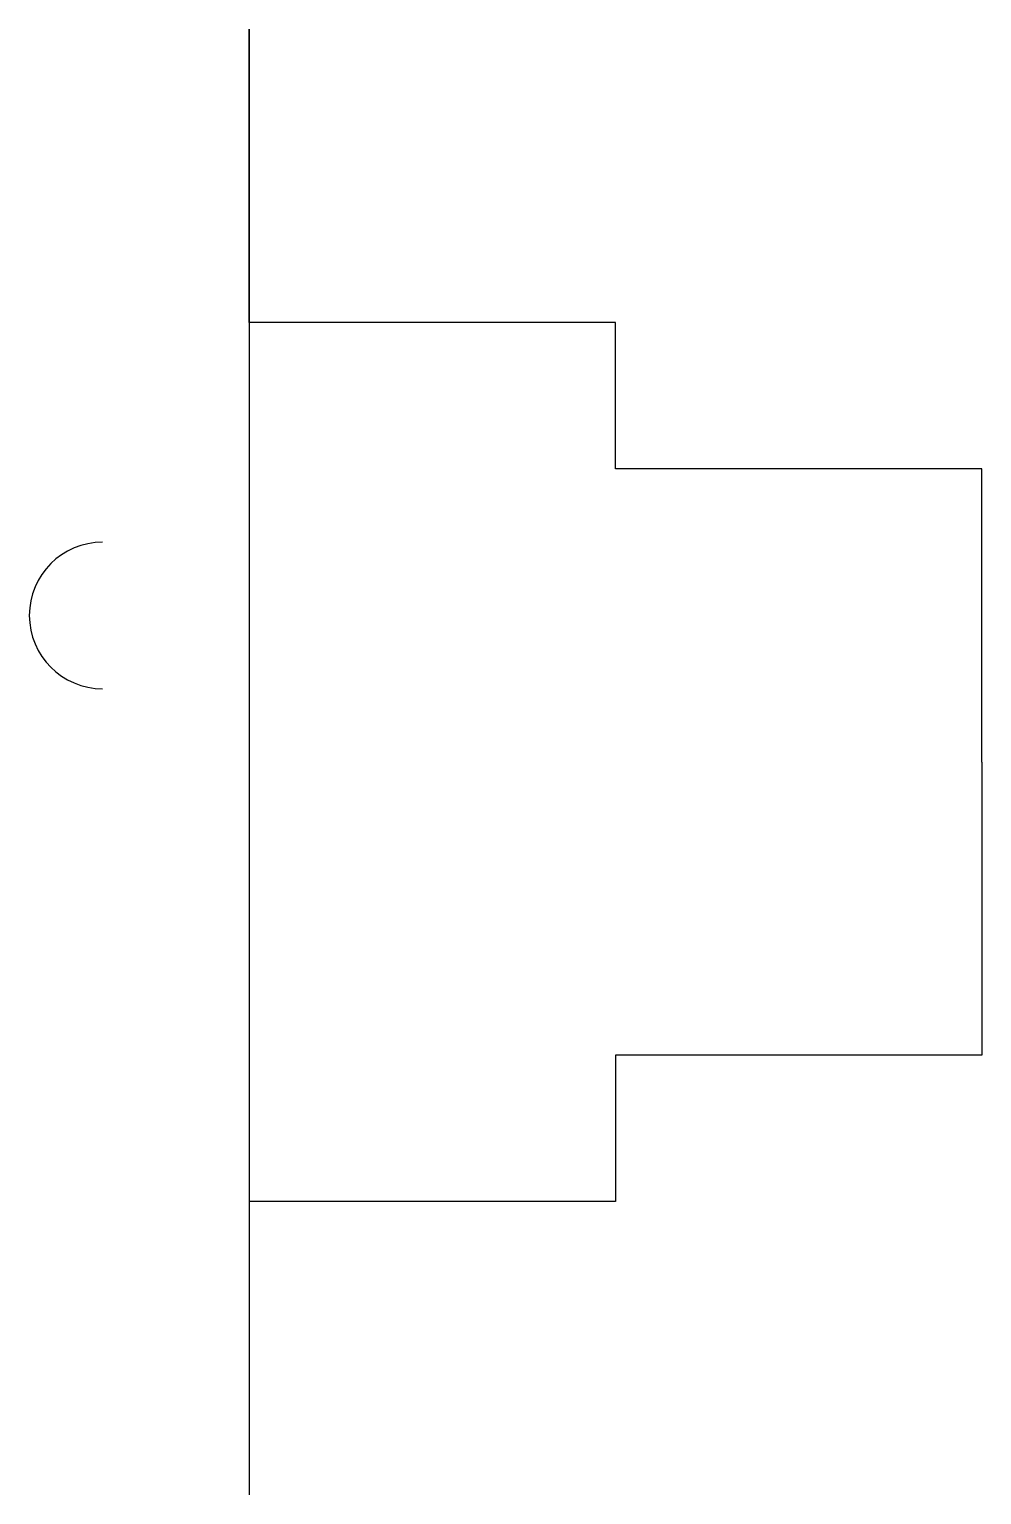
# Model space of a CAD drawing. Header units: metres. Extents: x -65 to 0, y -50 to 50.
import ezdxf

# ---------------------------------------------------------------- set-up
doc = ezdxf.new("R2010")
doc.units = ezdxf.units.M

msp = doc.modelspace()

# ---------------------------------------------------------------- linework, layer by layer
for p, q in [((-50, 30), (-50, 50)), ((-50, 50), (-50, -50)), ((-25, 30), (-50, 30)), ((-25, 20), (-25, 30)), ((0, 20), (-25, 20)), ((0, 0), (0, 20)), ((0, 0), (0, -20)), ((0, -20), (-25, -20)), ((-25, -20), (-25, -30)), ((-25, -30), (-50, -30)), ((-50, -30), (-50, -50))]:
    msp.add_line(p, q)
msp.add_arc((-60, 10), 5, 90, 270)

doc.saveas('drawing.dxf')
